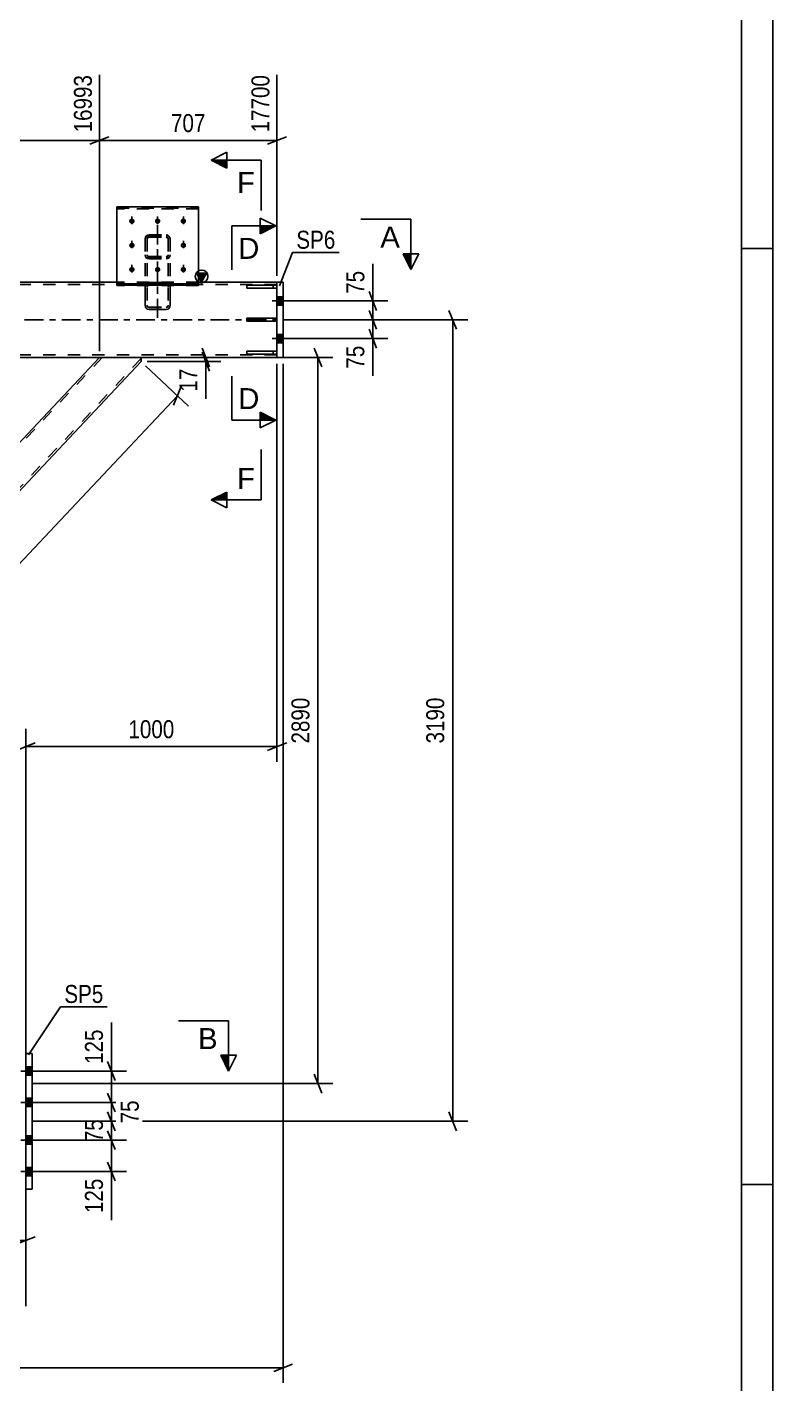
# Model space of a CAD drawing. Header units: millimetres. Extents: x -55 to 786, y -436 to 158.
# Drawn here: x 666.8 to 785.5, y -169.4 to 46.6 of the extents above; entities that cross this region are included whole.
import ezdxf

# ---------------------------------------------------------------- set-up
doc = ezdxf.new("R2010")
doc.units = ezdxf.units.MM
doc.linetypes.add('DXK_LINE_DOT2', pattern=[3.9198, 1.9599, -1.9599])
doc.linetypes.add('DXK_LINE_DOT3', pattern=[5.9187, 2.979, -0.9799, 0.9799, -0.9799])
doc.styles.add('Arial', font='ARIAL.TTF', dxfattribs={"height": 0.2})
doc.styles.add('Arial Narrow', font='ARIALN.TTF', dxfattribs={"height": 0.2})

# ---------------------------------------------------------------- blocks, each defined once
blk = doc.blocks.new('Unknown-761543994-1163')
at = {"color": 5, "linetype": 'Continuous'}
for p, q in [((785.5, -435.64), (785.5, 158.36)), ((780.5, -430.64), (780.5, 153.36)), ((785.5, 11.36), (780.5, 11.36)), ((785.5, -137.64), (780.5, -137.64))]:
    blk.add_line(p, q, dxfattribs=at)
blk = doc.blocks.new('Part-761543994-4701 - 4531')
at = {"color": 2, "linetype": 'Continuous'}
for p, q in [((681.04, 17.96), (694.04, 17.96)), ((681.04, 17.96), (681.04, 5.52)), ((694.04, 17.96), (694.04, 5.52)), ((681.04, 5.74), (694.04, 5.74)), ((681.04, 5.52), (694.04, 5.52))]:
    blk.add_line(p, q, dxfattribs=at)
at = {"color": 7, "linetype": 'DXK_LINE_DOT2'}
blk.add_line((681.04, 17.74), (694.04, 17.74), dxfattribs=at)
blk = doc.blocks.new('Part-761543994-4675 - 4531')
at = {"color": 7, "linetype": 'DXK_LINE_DOT2'}
for p, q in [((706.54, -5.02), (701.74, -5.02)), ((701.74, -5.02), (701.74, -5.5)), ((701.74, -5.5), (706.54, -5.5)), ((705.94, -5.5), (705.94, -5.02)), ((706.54, -5.5), (706.54, -5.02))]:
    blk.add_line(p, q, dxfattribs=at)
blk = doc.blocks.new('Bolt-761543994-4563 - 4531')
at = {"linetype": 'Continuous'}
for points in [[(666.54, -118.94), (666.54, -120.26), (667.54, -120.26), (667.54, -118.94)], [(666.54, -118.94), (666.54, -120.26), (667.54, -120.26), (667.54, -118.94)], [(666.54, -118.94), (666.54, -120.26), (667.54, -120.26), (667.54, -118.94)], [(666.54, -123.94), (666.54, -125.26), (667.54, -125.26), (667.54, -123.94)], [(666.54, -123.94), (666.54, -125.26), (667.54, -125.26), (667.54, -123.94)], [(666.54, -129.94), (666.54, -131.26), (667.54, -131.26), (667.54, -129.94)], [(666.54, -129.94), (666.54, -131.26), (667.54, -131.26), (667.54, -129.94)], [(666.54, -134.94), (666.54, -136.26), (667.54, -136.26), (667.54, -134.94)], [(666.54, -134.94), (666.54, -136.26), (667.54, -136.26), (667.54, -134.94)], [(666.54, -134.94), (666.54, -136.26), (667.54, -136.26), (667.54, -134.94)]]:
    blk.add_hatch(color=1, dxfattribs=at).paths.add_polyline_path(points)
at = {"color": 1, "linetype": 'Continuous'}
for p, q in [((665.78, -119.6), (670.54, -119.6)), ((665.78, -119.6), (670.54, -119.6)), ((665.78, -119.6), (670.54, -119.6)), ((666.54, -118.94), (667.54, -118.94)), ((666.54, -118.94), (667.54, -118.94)), ((666.54, -118.94), (667.54, -118.94)), ((666.54, -120.26), (667.54, -120.26)), ((666.54, -120.26), (667.54, -120.26)), ((666.54, -120.26), (667.54, -120.26)), ((665.78, -124.6), (670.54, -124.6)), ((665.78, -124.6), (670.54, -124.6)), ((666.54, -123.94), (667.54, -123.94)), ((666.54, -123.94), (667.54, -123.94)), ((666.54, -125.26), (667.54, -125.26)), ((666.54, -125.26), (667.54, -125.26)), ((665.78, -130.6), (670.54, -130.6)), ((665.78, -130.6), (670.54, -130.6)), ((666.54, -129.94), (667.54, -129.94)), ((666.54, -129.94), (667.54, -129.94)), ((666.54, -131.26), (667.54, -131.26)), ((666.54, -131.26), (667.54, -131.26)), ((665.78, -135.6), (670.54, -135.6)), ((665.78, -135.6), (670.54, -135.6)), ((665.78, -135.6), (670.54, -135.6)), ((666.54, -134.94), (667.54, -134.94)), ((666.54, -134.94), (667.54, -134.94)), ((666.54, -134.94), (667.54, -134.94)), ((666.54, -136.26), (667.54, -136.26)), ((666.54, -136.26), (667.54, -136.26)), ((666.54, -136.26), (667.54, -136.26))]:
    blk.add_line(p, q, dxfattribs=at)
blk = doc.blocks.new('Bolt-761543994-4564 - 4531')
at = {"linetype": 'Continuous'}
for points in [[(706.54, 3.66), (706.54, 2.34), (707.54, 2.34), (707.54, 3.66)], [(706.54, 3.66), (706.54, 2.34), (707.54, 2.34), (707.54, 3.66)], [(706.54, -2.34), (706.54, -3.66), (707.54, -3.66), (707.54, -2.34)], [(706.54, -2.34), (706.54, -3.66), (707.54, -3.66), (707.54, -2.34)]]:
    blk.add_hatch(color=1, dxfattribs=at).paths.add_polyline_path(points)
at = {"color": 1, "linetype": 'Continuous'}
for p, q in [((705.78, 3), (710.54, 3)), ((705.78, 3), (710.54, 3)), ((706.54, 3.66), (707.54, 3.66)), ((706.54, 3.66), (707.54, 3.66)), ((706.54, 2.34), (707.54, 2.34)), ((706.54, 2.34), (707.54, 2.34)), ((705.78, -3), (710.54, -3)), ((705.78, -3), (710.54, -3)), ((706.54, -2.34), (707.54, -2.34)), ((706.54, -2.34), (707.54, -2.34)), ((706.54, -3.66), (707.54, -3.66)), ((706.54, -3.66), (707.54, -3.66))]:
    blk.add_line(p, q, dxfattribs=at)
blk = doc.blocks.new('Part-761543994-4676 - 4531')
at = {"color": 7, "linetype": 'DXK_LINE_DOT2'}
for p, q in [((706.54, 5.5), (701.74, 5.5)), ((701.74, 5.5), (701.74, 5.02)), ((701.74, 5.02), (706.54, 5.02)), ((705.94, 5.02), (705.94, 5.5)), ((706.54, 5.02), (706.54, 5.5))]:
    blk.add_line(p, q, dxfattribs=at)
blk = doc.blocks.new('Bolt-761543994-4565 - 4531')
at = {"color": 1, "linetype": 'DXK_LINE_DOT2'}
for p, q in [((683.44, 15.24), (683.44, 16.37)), ((687.54, 15.24), (687.54, 16.37)), ((691.64, 15.24), (691.64, 16.37)), ((683.44, 11.38), (683.44, 12.52)), ((691.64, 11.38), (691.64, 12.52)), ((683.44, 7.53), (683.44, 8.67)), ((687.54, 7.53), (687.54, 8.67)), ((691.64, 7.53), (691.64, 8.67))]:
    blk.add_line(p, q, dxfattribs=at)
blk = doc.blocks.new('Bolt-761543994-4566 - 4531')
at = {"linetype": 'Continuous'}
for points in [[(683.44, 15.29), (683.35, 15.3), (683.26, 15.32), (683.18, 15.37), (683.11, 15.43), (683.06, 15.5), (683.02, 15.57), (683, 15.66), (683, 15.75), (683.02, 15.83), (683.06, 15.91), (683.11, 15.98), (683.18, 16.04), (683.26, 16.08), (683.35, 16.11), (683.44, 16.12), (683.53, 16.11), (683.62, 16.08), (683.7, 16.04), (683.77, 15.98), (683.82, 15.91), (683.86, 15.83), (683.88, 15.75), (683.88, 15.66), (683.86, 15.57), (683.82, 15.5), (683.77, 15.43), (683.7, 15.37), (683.62, 15.32), (683.53, 15.3)], [(687.54, 15.29), (687.45, 15.3), (687.36, 15.32), (687.28, 15.37), (687.21, 15.43), (687.16, 15.5), (687.12, 15.57), (687.1, 15.66), (687.1, 15.75), (687.12, 15.83), (687.16, 15.91), (687.21, 15.98), (687.28, 16.04), (687.36, 16.08), (687.45, 16.11), (687.54, 16.12), (687.63, 16.11), (687.72, 16.08), (687.8, 16.04), (687.87, 15.98), (687.92, 15.91), (687.96, 15.83), (687.98, 15.75), (687.98, 15.66), (687.96, 15.57), (687.92, 15.5), (687.87, 15.43), (687.8, 15.37), (687.72, 15.32), (687.63, 15.3)], [(691.64, 15.29), (691.55, 15.3), (691.46, 15.32), (691.38, 15.37), (691.31, 15.43), (691.26, 15.5), (691.22, 15.57), (691.2, 15.66), (691.2, 15.75), (691.22, 15.83), (691.26, 15.91), (691.31, 15.98), (691.38, 16.04), (691.46, 16.08), (691.55, 16.11), (691.64, 16.12), (691.73, 16.11), (691.82, 16.08), (691.9, 16.04), (691.97, 15.98), (692.02, 15.91), (692.06, 15.83), (692.08, 15.75), (692.08, 15.66), (692.06, 15.57), (692.02, 15.5), (691.97, 15.43), (691.9, 15.37), (691.82, 15.32), (691.73, 15.3)], [(683.44, 11.44), (683.35, 11.45), (683.26, 11.47), (683.18, 11.52), (683.11, 11.57), (683.06, 11.64), (683.02, 11.72), (683, 11.81), (683, 11.89), (683.02, 11.98), (683.06, 12.06), (683.11, 12.13), (683.18, 12.18), (683.26, 12.23), (683.35, 12.25), (683.44, 12.26), (683.53, 12.25), (683.62, 12.23), (683.7, 12.18), (683.77, 12.13), (683.82, 12.06), (683.86, 11.98), (683.88, 11.89), (683.88, 11.81), (683.86, 11.72), (683.82, 11.64), (683.77, 11.57), (683.7, 11.52), (683.62, 11.47), (683.53, 11.45)], [(691.64, 11.44), (691.55, 11.45), (691.46, 11.47), (691.38, 11.52), (691.31, 11.57), (691.26, 11.64), (691.22, 11.72), (691.2, 11.81), (691.2, 11.89), (691.22, 11.98), (691.26, 12.06), (691.31, 12.13), (691.38, 12.18), (691.46, 12.23), (691.55, 12.25), (691.64, 12.26), (691.73, 12.25), (691.82, 12.23), (691.9, 12.18), (691.97, 12.13), (692.02, 12.06), (692.06, 11.98), (692.08, 11.89), (692.08, 11.81), (692.06, 11.72), (692.02, 11.64), (691.97, 11.57), (691.9, 11.52), (691.82, 11.47), (691.73, 11.45)], [(683.44, 7.58), (683.35, 7.59), (683.26, 7.62), (683.18, 7.66), (683.11, 7.72), (683.06, 7.79), (683.02, 7.87), (683, 7.95), (683, 8.04), (683.02, 8.12), (683.06, 8.2), (683.11, 8.27), (683.18, 8.33), (683.26, 8.37), (683.35, 8.4), (683.44, 8.41), (683.53, 8.4), (683.62, 8.37), (683.7, 8.33), (683.77, 8.27), (683.82, 8.2), (683.86, 8.12), (683.88, 8.04), (683.88, 7.95), (683.86, 7.87), (683.82, 7.79), (683.77, 7.72), (683.7, 7.66), (683.62, 7.62), (683.53, 7.59)], [(687.54, 7.58), (687.45, 7.59), (687.36, 7.62), (687.28, 7.66), (687.21, 7.72), (687.16, 7.79), (687.12, 7.87), (687.1, 7.95), (687.1, 8.04), (687.12, 8.12), (687.16, 8.2), (687.21, 8.27), (687.28, 8.33), (687.36, 8.37), (687.45, 8.4), (687.54, 8.41), (687.63, 8.4), (687.72, 8.37), (687.8, 8.33), (687.87, 8.27), (687.92, 8.2), (687.96, 8.12), (687.98, 8.04), (687.98, 7.95), (687.96, 7.87), (687.92, 7.79), (687.87, 7.72), (687.8, 7.66), (687.72, 7.62), (687.63, 7.59)], [(691.64, 7.58), (691.55, 7.59), (691.46, 7.62), (691.38, 7.66), (691.31, 7.72), (691.26, 7.79), (691.22, 7.87), (691.2, 7.95), (691.2, 8.04), (691.22, 8.12), (691.26, 8.2), (691.31, 8.27), (691.38, 8.33), (691.46, 8.37), (691.55, 8.4), (691.64, 8.41), (691.73, 8.4), (691.82, 8.37), (691.9, 8.33), (691.97, 8.27), (692.02, 8.2), (692.06, 8.12), (692.08, 8.04), (692.08, 7.95), (692.06, 7.87), (692.02, 7.79), (691.97, 7.72), (691.9, 7.66), (691.82, 7.62), (691.73, 7.59)]]:
    blk.add_hatch(color=1, dxfattribs=at).paths.add_polyline_path(points)
at = {"color": 1, "linetype": 'Continuous'}
for p, q in [((683.44, 15.31), (683.44, 16.44)), ((687.54, 15.31), (687.54, 16.44)), ((691.64, 15.31), (691.64, 16.44)), ((683.44, 11.45), (683.44, 12.59)), ((691.64, 11.45), (691.64, 12.59)), ((683.44, 7.6), (683.44, 8.74)), ((687.54, 7.6), (687.54, 8.74)), ((691.64, 7.6), (691.64, 8.74))]:
    blk.add_line(p, q, dxfattribs=at)
blk = doc.blocks.new('Part-761543994-4674 - 4531')
at = {"linetype": 'Continuous'}
blk.add_hatch(color=2, dxfattribs=at).paths.add_polyline_path([(694.54, 6), (693.74, 7.4), (695.34, 7.4)])
at = {"color": 2, "linetype": 'Continuous'}
for p, q in [((694.54, 6), (693.74, 7.4)), ((693.74, 7.4), (695.34, 7.4)), ((695.34, 7.4), (694.54, 6)), ((681.04, 6), (454.04, 6)), ((706.54, 6), (694.04, 6)), ((706.54, -6), (205.14, -6))]:
    blk.add_line(p, q, dxfattribs=at)
at = {"color": 7, "linetype": 'DXK_LINE_DOT2'}
for p, q in [((706.54, 5.6), (44.9, 5.6)), ((694.04, 6), (681.04, 6)), ((706.54, -6), (706.54, 6)), ((706.54, -5.6), (44.9, -5.6))]:
    blk.add_line(p, q, dxfattribs=at)
at = {"color": 7, "linetype": 'DXK_LINE_DOT3'}
blk.add_line((44.9, 0), (706.54, 0), dxfattribs=at)
at = {"color": 2, "linetype": 'Continuous'}
blk.add_circle((694.54, 6.9), 1, dxfattribs=at)
blk = doc.blocks.new('Part-761543994-4679 - 4531')
at = {"color": 2, "linetype": 'Continuous'}
for p, q in [((701.74, 5.02), (701.74, 5.5)), ((706.54, 5.5), (701.74, 5.5)), ((706.54, 5.02), (701.74, 5.02)), ((706.54, 5.5), (706.54, 5.02))]:
    blk.add_line(p, q, dxfattribs=at)
at = {"color": 7, "linetype": 'DXK_LINE_DOT2'}
for p, q in [((705.94, 5.02), (705.94, 5.5)), ((706.54, 5.5), (706.54, 5.5)), ((706.54, 5.5), (706.54, 5.5)), ((706.54, 5.02), (706.54, 5.02)), ((706.54, 5.02), (706.54, 5.02))]:
    blk.add_line(p, q, dxfattribs=at)
blk = doc.blocks.new('Part-761543994-4677 - 4531')
at = {"color": 7, "linetype": 'DXK_LINE_DOT2'}
for p, q in [((706.54, 0.24), (701.74, 0.24)), ((701.74, 0.24), (701.74, -0.24)), ((705.94, -0.24), (705.94, 0.24)), ((706.54, -0.24), (706.54, 0.24)), ((701.74, -0.24), (706.54, -0.24))]:
    blk.add_line(p, q, dxfattribs=at)
blk = doc.blocks.new('Part-761543994-4678 - 4531')
at = {"color": 2, "linetype": 'Continuous'}
for p, q in [((701.74, -5.5), (701.74, -5.02)), ((706.54, -5.02), (701.74, -5.02)), ((706.54, -5.5), (701.74, -5.5)), ((706.54, -5.5), (706.54, -5.02))]:
    blk.add_line(p, q, dxfattribs=at)
at = {"color": 7, "linetype": 'DXK_LINE_DOT2'}
for p, q in [((705.94, -5.5), (705.94, -5.02)), ((706.54, -5.02), (706.54, -5.02)), ((706.54, -5.02), (706.54, -5.02)), ((706.54, -5.5), (706.54, -5.5)), ((706.54, -5.5), (706.54, -5.5))]:
    blk.add_line(p, q, dxfattribs=at)
blk = doc.blocks.new('Part-761543994-4680 - 4531')
at = {"color": 2, "linetype": 'Continuous'}
for p, q in [((701.74, -0.24), (701.74, 0.24)), ((706.54, 0.24), (701.74, 0.24)), ((706.54, 0.24), (706.54, -0.24)), ((706.54, -0.24), (701.74, -0.24))]:
    blk.add_line(p, q, dxfattribs=at)
at = {"color": 7, "linetype": 'DXK_LINE_DOT2'}
for p, q in [((705.94, -0.24), (705.94, 0.24)), ((706.54, 0.24), (706.54, 0.24)), ((706.54, 0.24), (706.54, 0.24)), ((706.54, -0.24), (706.54, -0.24)), ((706.54, -0.24), (706.54, -0.24))]:
    blk.add_line(p, q, dxfattribs=at)
blk = doc.blocks.new('Part-761543994-4698 - 4531')
at = {"color": 7, "linetype": 'DXK_LINE_DOT2'}
for p, q in [((681.04, 5.45), (681.04, 17.89)), ((681.04, 17.89), (694.04, 17.89)), ((694.04, 17.67), (681.04, 17.67)), ((694.04, 17.89), (694.04, 5.45)), ((681.04, 5.67), (694.04, 5.67)), ((694.04, 5.45), (681.04, 5.45))]:
    blk.add_line(p, q, dxfattribs=at)
blk = doc.blocks.new('Part-761543994-4702 - 4531')
at = {"color": 7, "linetype": 'DXK_LINE_DOT2'}
for p, q in [((685.59, 13.14), (685.54, 12.91)), ((685.73, 13.33), (685.59, 13.14)), ((685.94, 13.46), (685.73, 13.33)), ((685.86, 12.91), (685.89, 13.02)), ((685.89, 13.02), (685.96, 13.12)), ((686.18, 13.51), (685.94, 13.46)), ((685.96, 13.12), (686.06, 13.19)), ((686.06, 13.19), (686.18, 13.21)), ((686.18, 13.51), (688.9, 13.51)), ((686.18, 13.21), (688.9, 13.21)), ((689.15, 13.46), (688.9, 13.51)), ((688.9, 13.21), (689.02, 13.19)), ((689.02, 13.19), (689.13, 13.12)), ((689.13, 13.12), (689.2, 13.02)), ((689.35, 13.33), (689.15, 13.46)), ((689.2, 13.02), (689.22, 12.91)), ((689.49, 13.14), (689.35, 13.33)), ((689.54, 12.91), (689.49, 13.14)), ((685.54, 12.91), (685.54, 5.52)), ((685.86, 12.91), (685.86, 2.33)), ((689.22, 12.91), (689.22, 2.33)), ((689.54, 12.91), (689.54, 5.52)), ((685.54, 10.35), (685.59, 10.12)), ((685.59, 10.12), (685.73, 9.93)), ((685.73, 9.93), (685.94, 9.8)), ((685.89, 10.24), (685.86, 10.35)), ((685.96, 10.14), (685.89, 10.24)), ((685.94, 9.8), (686.18, 9.75)), ((686.06, 10.07), (685.96, 10.14)), ((686.18, 10.05), (686.06, 10.07)), ((686.18, 10.05), (688.9, 10.05)), ((686.18, 9.75), (688.9, 9.75)), ((689.02, 10.07), (688.9, 10.05)), ((688.9, 9.75), (689.15, 9.8)), ((689.13, 10.14), (689.02, 10.07)), ((689.2, 10.24), (689.13, 10.14)), ((689.15, 9.8), (689.35, 9.93)), ((689.22, 10.35), (689.2, 10.24)), ((689.35, 9.93), (689.49, 10.12)), ((689.49, 10.12), (689.54, 10.35)), ((685.54, 5.23), (685.59, 5.49)), ((685.89, 5.36), (685.86, 5.23)), ((685.94, 5.85), (686.18, 5.91)), ((686.18, 5.57), (686.06, 5.54)), ((686.18, 5.91), (688.9, 5.91)), ((686.18, 5.57), (688.9, 5.57)), ((688.9, 5.91), (689.15, 5.85)), ((689.02, 5.54), (688.9, 5.57)), ((689.22, 5.23), (689.2, 5.36)), ((689.49, 5.49), (689.54, 5.23)), ((685.86, 2.33), (685.89, 2.2)), ((689.2, 2.2), (689.22, 2.33)), ((686.06, 2.02), (686.18, 1.99)), ((686.18, 1.99), (688.9, 1.99)), ((688.9, 1.99), (689.02, 2.02))]:
    blk.add_line(p, q, dxfattribs=at)
at = {"color": 7, "linetype": 'DXK_LINE_DOT3'}
blk.add_line((687.54, 0.36), (687.54, 15.05), dxfattribs=at)
at = {"color": 2, "linetype": 'Continuous'}
for p, q in [((685.54, 5.52), (685.54, 2.33)), ((689.54, 5.52), (689.54, 2.33)), ((685.59, 2.07), (685.54, 2.33)), ((689.54, 2.33), (689.49, 2.07)), ((686.18, 1.65), (685.94, 1.7)), ((686.18, 1.65), (688.9, 1.65)), ((689.15, 1.7), (688.9, 1.65))]:
    blk.add_line(p, q, dxfattribs=at)
at = {"color": 7, "linetype": 'DXK_LINE_DOT2'}
for centre, radius, start, end in [((686.21, 5.25), 0.662, 114.32, 159.2417), ((686.2, 5.24), 0.331, 114.32, 159.2417), ((688.89, 5.24), 0.331, 20.7583, 65.68), ((688.87, 5.25), 0.662, 20.7583, 65.68), ((686.2, 2.32), 0.331, 200.7583, 245.68), ((688.89, 2.32), 0.331, 294.32, 339.2417)]:
    blk.add_arc(centre, radius, start, end, dxfattribs=at)
at = {"color": 2, "linetype": 'Continuous'}
for centre, start, end in [((686.21, 2.31), 200.7583, 245.68), ((688.87, 2.31), 294.32, 339.2417)]:
    blk.add_arc(centre, 0.662, start, end, dxfattribs=at)
blk = doc.blocks.new('Part-761543994-4743 - 4531')
at = {"color": 7, "linetype": 'DXK_LINE_DOT2'}
for p, q in [((685.54, 12.84), (685.59, 13.07)), ((685.59, 13.07), (685.73, 13.27)), ((685.73, 13.27), (685.94, 13.4)), ((685.96, 13.05), (685.89, 12.96)), ((685.94, 13.4), (686.18, 13.44)), ((686.06, 13.12), (685.96, 13.05)), ((686.18, 13.14), (686.06, 13.12)), ((686.18, 13.44), (688.9, 13.44)), ((686.18, 13.14), (688.9, 13.14)), ((688.9, 13.44), (689.15, 13.4)), ((689.02, 13.12), (688.9, 13.14)), ((689.13, 13.05), (689.02, 13.12)), ((689.2, 12.96), (689.13, 13.05)), ((689.15, 13.4), (689.35, 13.27)), ((689.35, 13.27), (689.49, 13.07)), ((689.49, 13.07), (689.54, 12.84)), ((685.54, 12.84), (685.54, 2.31)), ((685.89, 12.96), (685.86, 12.84)), ((685.86, 12.84), (685.86, 2.31)), ((689.22, 12.84), (689.2, 12.96)), ((689.22, 12.84), (689.22, 2.31)), ((689.54, 12.84), (689.54, 2.31)), ((685.59, 10.05), (685.54, 10.28)), ((685.73, 9.86), (685.59, 10.05)), ((685.94, 9.73), (685.73, 9.86)), ((685.86, 10.28), (685.89, 10.17)), ((685.89, 10.17), (685.96, 10.07)), ((686.18, 9.68), (685.94, 9.73)), ((685.96, 10.07), (686.06, 10.01)), ((686.06, 10.01), (686.18, 9.98)), ((686.18, 9.98), (688.9, 9.98)), ((686.18, 9.68), (688.9, 9.68)), ((688.9, 9.98), (689.02, 10.01)), ((689.15, 9.73), (688.9, 9.68)), ((689.02, 10.01), (689.13, 10.07)), ((689.13, 10.07), (689.2, 10.17)), ((689.35, 9.86), (689.15, 9.73)), ((689.2, 10.17), (689.22, 10.28)), ((689.49, 10.05), (689.35, 9.86)), ((689.54, 10.28), (689.49, 10.05)), ((685.59, 5.46), (685.54, 5.2)), ((685.86, 5.2), (685.89, 5.33)), ((686.18, 5.88), (685.94, 5.83)), ((686.06, 5.52), (686.18, 5.54)), ((686.18, 5.88), (688.9, 5.88)), ((686.18, 5.54), (688.9, 5.54)), ((689.13, 5.84), (688.9, 5.88)), ((688.9, 5.54), (689.02, 5.52)), ((689.15, 5.83), (689.13, 5.84)), ((689.2, 5.33), (689.22, 5.2)), ((689.54, 5.2), (689.49, 5.46)), ((685.54, 2.31), (685.59, 2.05)), ((685.89, 2.18), (685.86, 2.31)), ((689.22, 2.31), (689.2, 2.18)), ((689.49, 2.05), (689.54, 2.31)), ((685.94, 1.68), (686.18, 1.63)), ((686.18, 1.97), (686.06, 1.99)), ((686.18, 1.97), (688.9, 1.97)), ((686.18, 1.63), (688.9, 1.63)), ((689.02, 1.99), (688.9, 1.97)), ((688.9, 1.63), (689.15, 1.68))]:
    blk.add_line(p, q, dxfattribs=at)
at = {"color": 7, "linetype": 'DXK_LINE_DOT3'}
blk.add_line((687.54, 14.98), (687.54, 0.33), dxfattribs=at)
at = {"color": 7, "linetype": 'DXK_LINE_DOT2'}
for centre, radius, start, end in [((686.21, 5.23), 0.662, 114.32, 159.2417), ((686.2, 5.22), 0.331, 114.32, 159.2417), ((688.89, 5.22), 0.331, 20.7583, 65.68), ((688.87, 5.23), 0.662, 20.7583, 65.68), ((686.2, 2.29), 0.331, 200.7583, 245.68), ((688.89, 2.29), 0.331, 294.32, 339.2417), ((686.21, 2.28), 0.662, 200.7583, 245.68), ((688.87, 2.28), 0.662, 294.32, 339.2417)]:
    blk.add_arc(centre, radius, start, end, dxfattribs=at)
blk = doc.blocks.new('Part-761543994-4792 - 4531')
at = {"color": 7, "linetype": 'DXK_LINE_DOT2'}
for p, q in [((678.71, -6), (570.18, -121.41)), ((684.9, -6.19), (576.37, -121.6)), ((684.9, -6), (678.27, -6)), ((627.54, -59.95), (623.92, -63.8)), ((576.81, -121.6), (570.18, -121.6))]:
    blk.add_line(p, q, dxfattribs=at)
at = {"color": 2, "linetype": 'Continuous'}
for p, q in [((678.27, -6), (627.54, -59.95)), ((684.9, -6.66), (684.9, -6)), ((684.9, -6.66), (576.81, -121.6)), ((570.18, -120.94), (623.92, -63.8)), ((570.18, -121.6), (570.18, -120.94))]:
    blk.add_line(p, q, dxfattribs=at)
blk = doc.blocks.new('Part-761543994-4855 - 4531')
at = {"color": 2, "linetype": 'Continuous'}
for p, q in [((706.54, -6), (706.54, 6)), ((707.54, 6), (706.54, 6)), ((707.54, 6), (707.54, -6)), ((707.54, -6), (706.54, -6))]:
    blk.add_line(p, q, dxfattribs=at)
blk = doc.blocks.new('Part-761543994-4860 - 4531')
at = {"color": 2, "linetype": 'Continuous'}
for p, q in [((666.54, -138.4), (666.54, -116.8)), ((667.54, -116.8), (666.54, -116.8)), ((667.54, -116.8), (667.54, -138.4)), ((667.54, -138.4), (666.54, -138.4))]:
    blk.add_line(p, q, dxfattribs=at)
blk = doc.blocks.new('StraightDimension-761543994-14432 - 4531')
at = {"color": 7, "linetype": 'Continuous'}
for p, q in [((679.58, -126.1), (680.78, -129.1)), ((667.54, -127.6), (682.58, -127.6)), ((680.78, -132.1), (679.58, -129.1)), ((680.18, -130.6), (680.18, -127.6)), ((670.54, -130.6), (682.58, -130.6))]:
    blk.add_line(p, q, dxfattribs=at)
at = {"color": 0}
blk.add_wipeout([(679.43, -126.67), (675.23, -126.67), (675.23, -131.53), (679.43, -131.53)], dxfattribs=at)
at = {"color": 3, "style": 'Arial Narrow'}
blk.add_text('75', height=2.863, rotation=90.0002, dxfattribs=at).set_placement((678.83, -130.93))
blk = doc.blocks.new('StraightDimension-761543994-5075 - 4531')
at = {"color": 7, "linetype": 'Continuous'}
for p, q in [((721.2, 4.5), (722.4, 1.5)), ((708.54, 3), (724.2, 3)), ((721.8, 0), (721.8, 3)), ((707.54, 0), (724.2, 0)), ((722.4, -1.5), (721.2, 1.5))]:
    blk.add_line(p, q, dxfattribs=at)
at = {"color": 0}
blk.add_wipeout([(721.05, 8.38), (716.85, 8.38), (716.85, 3.52), (721.05, 3.52)], dxfattribs=at)
at = {"color": 7, "linetype": 'Continuous'}
blk.add_line((721.8, 3), (721.8, 8.91), dxfattribs=at)
blk.add_line((721.8, 3), (721.8, 8.91), dxfattribs=at)
at = {"color": 3, "style": 'Arial Narrow'}
blk.add_text('75', height=2.863, rotation=90.0002, dxfattribs=at).set_placement((720.45, 4.13))
blk = doc.blocks.new('StraightDimension-761543994-14430 - 4531')
at = {"color": 7, "linetype": 'Continuous'}
for p, q in [((679.58, -118.1), (680.78, -121.1)), ((670.54, -119.6), (682.58, -119.6)), ((680.18, -124.6), (680.18, -119.6)), ((680.78, -126.1), (679.58, -123.1)), ((670.54, -124.6), (682.58, -124.6))]:
    blk.add_line(p, q, dxfattribs=at)
at = {"color": 0}
blk.add_wipeout([(679.43, -112.39), (675.23, -112.39), (675.23, -119.07), (679.43, -119.07)], dxfattribs=at)
at = {"color": 7, "linetype": 'Continuous'}
blk.add_line((680.18, -119.6), (680.18, -111.87), dxfattribs=at)
blk.add_line((680.18, -119.6), (680.18, -111.87), dxfattribs=at)
at = {"color": 3, "style": 'Arial Narrow'}
blk.add_text('125', height=2.863, rotation=90.0002, dxfattribs=at).set_placement((678.83, -118.47))
blk = doc.blocks.new('StraightDimension-761543994-14586 - 4531')
at = {"color": 7, "linetype": 'Continuous'}
for p, q in [((707.54, -7), (707.54, -169.25)), ((706.04, -167.45), (709.04, -166.25)), ((-1, -166.85), (707.54, -166.85))]:
    blk.add_line(p, q, dxfattribs=at)
blk = doc.blocks.new('StraightDimension-761543994-14433 - 4531')
at = {"color": 7, "linetype": 'Continuous'}
for p, q in [((679.58, -129.1), (680.78, -132.1)), ((670.54, -130.6), (682.58, -130.6)), ((680.18, -135.6), (680.18, -130.6)), ((670.54, -135.6), (682.58, -135.6)), ((680.78, -137.1), (679.58, -134.1))]:
    blk.add_line(p, q, dxfattribs=at)
at = {"color": 0}
blk.add_wipeout([(679.43, -136.12), (675.23, -136.12), (675.23, -142.81), (679.43, -142.81)], dxfattribs=at)
at = {"color": 7, "linetype": 'Continuous'}
blk.add_line((680.18, -135.6), (680.18, -143.33), dxfattribs=at)
blk.add_line((680.18, -135.6), (680.18, -143.33), dxfattribs=at)
at = {"color": 3, "style": 'Arial Narrow'}
blk.add_text('125', height=2.863, rotation=90.0002, dxfattribs=at).set_placement((678.83, -142.21))
blk = doc.blocks.new('StraightDimension-761543994-5235 - 4531')
at = {"color": 7, "linetype": 'Continuous'}
for p, q in [((685.9, -6), (697.61, -6)), ((694.61, -4.5), (695.81, -7.5)), ((695.81, -8.16), (694.61, -5.16)), ((695.21, -6.66), (695.21, -6)), ((685.9, -6.66), (697.61, -6.66))]:
    blk.add_line(p, q, dxfattribs=at)
at = {"color": 0}
blk.add_wipeout([(694.46, -7.19), (690.26, -7.19), (690.26, -12.04), (694.46, -12.04)], dxfattribs=at)
at = {"color": 7, "linetype": 'Continuous'}
blk.add_line((695.21, -6.66), (695.21, -12.57), dxfattribs=at)
blk.add_line((695.21, -6.66), (695.21, -12.57), dxfattribs=at)
at = {"color": 3, "style": 'Arial Narrow'}
blk.add_text('17', height=2.863, rotation=90.0002, dxfattribs=at).set_placement((693.86, -11.44))
blk = doc.blocks.new('StraightDimension-761543994-4948 - 4531')
at = {"color": 7, "linetype": 'Continuous'}
for p, q in [((707.54, -6), (715.46, -6)), ((713.66, -7.5), (712.46, -4.5)), ((713.06, -121.6), (713.06, -6)), ((712.46, -120.1), (713.66, -123.1)), ((667.54, -121.6), (715.46, -121.6))]:
    blk.add_line(p, q, dxfattribs=at)
at = {"color": 0}
blk.add_wipeout([(712.31, -59.54), (708.11, -59.54), (708.11, -68.06), (712.31, -68.06)], dxfattribs=at)
at = {"color": 3, "style": 'Arial Narrow'}
blk.add_text('2890', height=2.863, rotation=90.0002, dxfattribs=at).set_placement((711.71, -67.46))
blk = doc.blocks.new('StraightDimension-761543994-5023 - 4531')
at = {"color": 7, "linetype": 'Continuous'}
for p, q in [((685.63, -7.35), (692.43, -13.74)), ((690.09, -13.6), (691.27, -10.59)), ((582.58, -127.03), (690.68, -12.09)), ((577.54, -122.29), (584.33, -128.68)), ((583.18, -125.53), (581.99, -128.54))]:
    blk.add_line(p, q, dxfattribs=at)
at = {"color": 0}
blk.add_wipeout([(639, -65.95), (635.94, -63.07), (630.11, -69.27), (633.17, -72.15)], dxfattribs=at)
at = {"color": 3, "style": 'Arial Narrow'}
blk.add_text('3945', height=2.863, rotation=46.7591, dxfattribs=at).set_placement((633.14, -71.3))
blk = doc.blocks.new('StraightDimension-761543994-5054 - 4531')
at = {"color": 7, "linetype": 'Continuous'}
for p, q in [((707.54, 0), (736.92, 0)), ((735.12, -1.5), (733.92, 1.5)), ((734.52, -127.6), (734.52, 0)), ((733.92, -126.1), (735.12, -129.1)), ((667.54, -127.6), (736.92, -127.6))]:
    blk.add_line(p, q, dxfattribs=at)
at = {"color": 0}
blk.add_wipeout([(733.77, -59.54), (729.57, -59.54), (729.57, -68.05), (733.77, -68.05)], dxfattribs=at)
at = {"color": 3, "style": 'Arial Narrow'}
blk.add_text('3190', height=2.863, rotation=90.0002, dxfattribs=at).set_placement((733.17, -67.45))
blk = doc.blocks.new('StraightDimension-761543994-5062 - 4531')
at = {"color": 7, "linetype": 'Continuous'}
for p, q in [((707.54, 0), (724.2, 0)), ((721.2, 1.5), (722.4, -1.5)), ((721.8, -3), (721.8, 0)), ((722.4, -4.5), (721.2, -1.5)), ((708.54, -3), (724.2, -3))]:
    blk.add_line(p, q, dxfattribs=at)
at = {"color": 0}
blk.add_wipeout([(721.05, -3.53), (716.85, -3.53), (716.85, -8.38), (721.05, -8.38)], dxfattribs=at)
at = {"color": 7, "linetype": 'Continuous'}
blk.add_line((721.8, -3), (721.8, -8.91), dxfattribs=at)
blk.add_line((721.8, -3), (721.8, -8.91), dxfattribs=at)
at = {"color": 3, "style": 'Arial Narrow'}
blk.add_text('75', height=2.863, rotation=90.0002, dxfattribs=at).set_placement((720.45, -7.78))
blk = doc.blocks.new('StraightDimension-761543994-5846 - 4531')
at = {"color": 7, "linetype": 'Continuous'}
for p, q in [((706.54, -7), (706.54, -70.36)), ((666.54, -120.6), (666.54, -65.11)), ((668.04, -67.36), (665.04, -68.56)), ((666.54, -67.96), (706.54, -67.96)), ((705.04, -68.56), (708.04, -67.36))]:
    blk.add_line(p, q, dxfattribs=at)
at = {"color": 0}
blk.add_wipeout([(690.8, -67.21), (690.8, -63.01), (682.29, -63.01), (682.29, -67.21)], dxfattribs=at)
at = {"color": 3, "style": 'Arial Narrow'}
blk.add_text('1000', height=2.863, dxfattribs=at).set_placement((682.89, -66.61))
blk = doc.blocks.new('StraightDimension-761543994-9777 - 4531')
at = {"color": 7, "linetype": 'Continuous'}
for p, q in [((678.27, -5), (678.27, 38.97)), ((706.54, 7), (706.54, 38.97)), ((679.77, 29.13), (676.77, 27.93)), ((678.27, 28.53), (706.54, 28.53)), ((705.04, 27.93), (708.04, 29.13))]:
    blk.add_line(p, q, dxfattribs=at)
at = {"color": 0, "linetype": 'Continuous'}
blk.add_wipeout([(705.94, 39.57), (701.74, 39.57), (701.74, 29.23), (705.94, 29.23)], dxfattribs=at)
at = {"color": 0}
blk.add_wipeout([(695.75, 29.28), (695.75, 33.48), (689.07, 33.48), (689.07, 29.28)], dxfattribs=at)
at = {"color": 3, "linetype": 'Continuous', "style": 'Arial Narrow'}
blk.add_text('17700', height=2.863, rotation=90.0002, dxfattribs=at).set_placement((705.34, 29.83))
at = {"color": 3, "style": 'Arial Narrow'}
blk.add_text('707', height=2.863, dxfattribs=at).set_placement((689.67, 29.88))
blk = doc.blocks.new('StraightDimension-761543994-9778 - 4531')
at = {"color": 7, "linetype": 'Continuous'}
for p, q in [((570.18, -5), (570.18, 38.97)), ((678.27, -5), (678.27, 38.97)), ((571.68, 29.13), (568.68, 27.93)), ((570.18, 28.53), (678.27, 28.53)), ((676.77, 27.93), (679.77, 29.13))]:
    blk.add_line(p, q, dxfattribs=at)
at = {"color": 0, "linetype": 'Continuous'}
blk.add_wipeout([(677.67, 39.57), (673.47, 39.57), (673.47, 29.23), (677.67, 29.23)], dxfattribs=at)
at = {"color": 0}
blk.add_wipeout([(628.48, 29.28), (628.48, 33.48), (619.97, 33.48), (619.97, 29.28)], dxfattribs=at)
at = {"color": 3, "linetype": 'Continuous', "style": 'Arial Narrow'}
blk.add_text('16993', height=2.863, rotation=90.0002, dxfattribs=at).set_placement((677.07, 29.83))
at = {"color": 3, "style": 'Arial Narrow'}
blk.add_text('2702', height=2.863, dxfattribs=at).set_placement((620.57, 29.88))
blk = doc.blocks.new('StraightDimension-761543994-14161 - 4531')
at = {"color": 7, "linetype": 'Continuous'}
for p, q in [((570.18, -122.6), (570.18, -161.52)), ((666.54, -134.6), (666.54, -157.02)), ((571.68, -145.98), (568.68, -147.18)), ((570.18, -146.58), (666.54, -146.58)), ((665.04, -147.18), (668.04, -145.98))]:
    blk.add_line(p, q, dxfattribs=at)
at = {"color": 0}
blk.add_wipeout([(622.62, -145.83), (622.62, -141.63), (614.11, -141.63), (614.11, -145.83)], dxfattribs=at)
at = {"color": 0, "linetype": 'Continuous'}
blk.add_wipeout([(665.94, -147.28), (661.74, -147.28), (661.74, -157.62), (665.94, -157.62)], dxfattribs=at)
at = {"color": 3, "style": 'Arial Narrow'}
blk.add_text('2409', height=2.863, dxfattribs=at).set_placement((614.71, -145.23))
at = {"color": 3, "linetype": 'Continuous', "style": 'Arial Narrow'}
blk.add_text('16700', height=2.863, rotation=90.0002, dxfattribs=at).set_placement((665.34, -157.02))
blk = doc.blocks.new('StraightDimension-761543994-14431 - 4531')
at = {"color": 7, "linetype": 'Continuous'}
for p, q in [((679.58, -123.1), (680.78, -126.1)), ((670.54, -124.6), (683.03, -124.6)), ((680.18, -127.6), (680.18, -124.6)), ((680.78, -129.1), (679.58, -126.1)), ((667.54, -127.6), (683.03, -127.6))]:
    blk.add_line(p, q, dxfattribs=at)
at = {"color": 0}
blk.add_wipeout([(685.13, -123.67), (680.93, -123.67), (680.93, -128.53), (685.13, -128.53)], dxfattribs=at)
at = {"color": 3, "style": 'Arial Narrow'}
blk.add_text('75', height=2.863, rotation=90.0002, dxfattribs=at).set_placement((684.53, -127.93))
blk = doc.blocks.new('Mark-761543994-4851 - 4531')
at = {"color": 0}
blk.add_wipeout([(715.84, 11.31), (715.84, 14.31), (709.63, 14.31), (709.63, 11.31)], dxfattribs=at)
blk.add_wipeout([(715.84, 11.31), (715.84, 14.31), (709.63, 14.31), (709.63, 11.31)], dxfattribs=at)
at = {"color": 30, "linetype": 'Continuous'}
for p, q in [((706.94, 5.4), (709.03, 10.71)), ((709.03, 10.71), (716.44, 10.71))]:
    blk.add_line(p, q, dxfattribs=at)
at = {"color": 3, "style": 'Arial Narrow'}
blk.add_text('SP6', height=2.863, dxfattribs=at).set_placement((709.63, 11.31))
blk = doc.blocks.new('Mark-761543994-4856 - 4531')
at = {"color": 0}
blk.add_wipeout([(678.9, -108.76), (678.9, -105.76), (672.69, -105.76), (672.69, -108.76)], dxfattribs=at)
blk.add_wipeout([(678.9, -108.76), (678.9, -105.76), (672.69, -105.76), (672.69, -108.76)], dxfattribs=at)
at = {"color": 30, "linetype": 'Continuous'}
for p, q in [((666.98, -117.04), (672.09, -109.36)), ((672.09, -109.36), (679.5, -109.36))]:
    blk.add_line(p, q, dxfattribs=at)
at = {"color": 3, "style": 'Arial Narrow'}
blk.add_text('SP5', height=2.863, dxfattribs=at).set_placement((672.69, -108.76))
blk = doc.blocks.new('SectionMark-761543994-6086 - 4531')
at = {"linetype": 'Continuous'}
for points in [[(698.54, 25.41), (698.54, 24.16), (696.04, 25.41)], [(698.54, -27.43), (698.54, -28.68), (696.04, -28.68)]]:
    blk.add_hatch(color=6, dxfattribs=at).paths.add_polyline_path(points)
at = {"color": 6, "linetype": 'Continuous'}
for p, q in [((696.04, 25.41), (698.54, 26.66)), ((698.54, 24.16), (698.54, 26.66)), ((704.04, 25.41), (696.04, 25.41)), ((696.04, 25.41), (698.54, 24.16)), ((696.04, -28.68), (698.54, -27.43)), ((698.54, -27.43), (698.54, -29.93)), ((704.04, -28.68), (696.04, -28.68)), ((698.54, -29.93), (696.04, -28.68))]:
    blk.add_line(p, q, dxfattribs=at)
at = {"color": 0, "linetype": 'Continuous'}
for points in [[(703.04, 20.16), (703.04, 23.66), (700.19, 23.66), (700.19, 20.16)], [(703.04, -26.93), (703.04, -23.43), (700.19, -23.43), (700.19, -26.93)]]:
    blk.add_wipeout(points, dxfattribs=at)
at = {"color": 6, "linetype": 'Continuous'}
for p, q in [((704.04, 25.41), (704.04, 17.41)), ((704.04, -28.68), (704.04, -20.68))]:
    blk.add_line(p, q, dxfattribs=at)
at = {"color": 3, "linetype": 'Continuous', "style": 'Arial'}
for p in [(700.19, 20.16), (700.19, -26.93)]:
    blk.add_text('F', height=3.34, dxfattribs=at).set_placement(p)
blk = doc.blocks.new('SectionMark-761543994-6090 - 4531')
at = {"color": 6, "linetype": 'Continuous'}
for p in [(698.84, -111.6), (700.09, -117.1)]:
    blk.add_line(p, (698.84, -119.6), dxfattribs=at)
at = {"color": 0, "linetype": 'Continuous'}
blk.add_wipeout([(697.09, -116.1), (697.09, -112.6), (693.98, -112.6), (693.98, -116.1)], dxfattribs=at)
at = {"linetype": 'Continuous'}
blk.add_hatch(color=6, dxfattribs=at).paths.add_polyline_path([(697.59, -117.1), (698.84, -117.1), (698.84, -119.6)])
at = {"color": 6, "linetype": 'Continuous'}
for p, q in [((698.84, -111.6), (690.84, -111.6)), ((697.59, -117.1), (700.09, -117.1)), ((698.84, -119.6), (697.59, -117.1))]:
    blk.add_line(p, q, dxfattribs=at)
at = {"color": 3, "linetype": 'Continuous', "style": 'Arial'}
blk.add_text('B', height=3.34, dxfattribs=at).set_placement((693.98, -116.1))
blk = doc.blocks.new('SectionMark-761543994-6092 - 4531')
at = {"color": 6, "linetype": 'Continuous'}
for p, q in [((703.87, 16.2), (706.37, 14.95)), ((699.37, 14.95), (706.37, 14.95)), ((699.37, -15.97), (706.37, -15.97)), ((706.37, -15.97), (703.87, -17.22))]:
    blk.add_line(p, q, dxfattribs=at)
at = {"color": 0, "linetype": 'Continuous'}
for points in [[(703.74, 9.7), (703.74, 13.2), (700.37, 13.2), (700.37, 9.7)], [(703.74, -14.22), (703.74, -10.72), (700.37, -10.72), (700.37, -14.22)]]:
    blk.add_wipeout(points, dxfattribs=at)
at = {"linetype": 'Continuous'}
for points in [[(703.87, 13.7), (703.87, 14.95), (706.37, 14.95)], [(703.87, -15.97), (703.87, -14.72), (706.37, -15.97)]]:
    blk.add_hatch(color=6, dxfattribs=at).paths.add_polyline_path(points)
at = {"color": 6, "linetype": 'Continuous'}
for p, q in [((703.87, 13.7), (703.87, 16.2)), ((699.37, 14.95), (699.37, 7.95)), ((706.37, 14.95), (703.87, 13.7)), ((699.37, -15.97), (699.37, -8.97)), ((706.37, -15.97), (703.87, -14.72)), ((703.87, -14.72), (703.87, -17.22))]:
    blk.add_line(p, q, dxfattribs=at)
at = {"color": 3, "linetype": 'Continuous', "style": 'Arial'}
for p in [(700.37, 9.7), (700.37, -14.22)]:
    blk.add_text('D', height=3.34, dxfattribs=at).set_placement(p)
blk = doc.blocks.new('SectionMark-761543994-6094 - 4531')
at = {"color": 6, "linetype": 'Continuous'}
for p in [(727.87, 16), (729.12, 10.5)]:
    blk.add_line(p, (727.87, 8), dxfattribs=at)
at = {"color": 0, "linetype": 'Continuous'}
blk.add_wipeout([(726.12, 11.5), (726.12, 15), (723, 15), (723, 11.5)], dxfattribs=at)
at = {"linetype": 'Continuous'}
blk.add_hatch(color=6, dxfattribs=at).paths.add_polyline_path([(726.62, 10.5), (727.87, 10.5), (727.87, 8)])
at = {"color": 6, "linetype": 'Continuous'}
for p, q in [((727.87, 16), (719.87, 16)), ((726.62, 10.5), (729.12, 10.5)), ((727.87, 8), (726.62, 10.5))]:
    blk.add_line(p, q, dxfattribs=at)
at = {"color": 3, "linetype": 'Continuous', "style": 'Arial'}
blk.add_text('A', height=3.34, dxfattribs=at).set_placement((723, 11.5))

msp = doc.modelspace()

# ---------------------------------------------------------------- block references
for name in ['Unknown-761543994-1163', 'Part-761543994-4701 - 4531', 'Part-761543994-4698 - 4531', 'Bolt-761543994-4566 - 4531', 'Bolt-761543994-4565 - 4531', 'Part-761543994-4702 - 4531', 'Part-761543994-4743 - 4531', 'Part-761543994-4674 - 4531', 'Part-761543994-4676 - 4531', 'Part-761543994-4679 - 4531', 'Part-761543994-4855 - 4531', 'Bolt-761543994-4564 - 4531', 'Part-761543994-4677 - 4531', 'Part-761543994-4680 - 4531', 'Part-761543994-4792 - 4531', 'Part-761543994-4675 - 4531', 'Part-761543994-4678 - 4531', 'Part-761543994-4860 - 4531', 'Bolt-761543994-4563 - 4531']:
    msp.add_blockref(name, (0, 0))

# ---------------------------------------------------------------- next in the draw order: block references
for name in ['StraightDimension-761543994-5075 - 4531', 'StraightDimension-761543994-14432 - 4531']:
    msp.add_blockref(name, (0, 0))

# ---------------------------------------------------------------- next in the draw order: block references
msp.add_blockref('StraightDimension-761543994-14430 - 4531', (0, 0))

# ---------------------------------------------------------------- next in the draw order: block references
msp.add_blockref('StraightDimension-761543994-14586 - 4531', (0, 0))

# ---------------------------------------------------------------- next in the draw order: block references
for name in ['StraightDimension-761543994-5235 - 4531', 'StraightDimension-761543994-14433 - 4531']:
    msp.add_blockref(name, (0, 0))

# ---------------------------------------------------------------- next in the draw order: block references
msp.add_blockref('StraightDimension-761543994-4948 - 4531', (0, 0))

# ---------------------------------------------------------------- next in the draw order: block references
msp.add_blockref('StraightDimension-761543994-5023 - 4531', (0, 0))

# ---------------------------------------------------------------- next in the draw order: block references
msp.add_blockref('StraightDimension-761543994-5054 - 4531', (0, 0))

# ---------------------------------------------------------------- next in the draw order: block references
for name in ['StraightDimension-761543994-5062 - 4531', 'StraightDimension-761543994-14161 - 4531']:
    msp.add_blockref(name, (0, 0))

# ---------------------------------------------------------------- next in the draw order: block references
for name in ['StraightDimension-761543994-9777 - 4531', 'StraightDimension-761543994-5846 - 4531', 'StraightDimension-761543994-14431 - 4531']:
    msp.add_blockref(name, (0, 0))

# ---------------------------------------------------------------- next in the draw order: block references
for name in ['StraightDimension-761543994-9778 - 4531', 'SectionMark-761543994-6086 - 4531', 'Mark-761543994-4851 - 4531', 'Mark-761543994-4856 - 4531']:
    msp.add_blockref(name, (0, 0))

# ---------------------------------------------------------------- next in the draw order: block references
for name in ['SectionMark-761543994-6092 - 4531', 'SectionMark-761543994-6090 - 4531']:
    msp.add_blockref(name, (0, 0))

# ---------------------------------------------------------------- next in the draw order: block references
msp.add_blockref('SectionMark-761543994-6094 - 4531', (0, 0))

doc.saveas('drawing.dxf')
